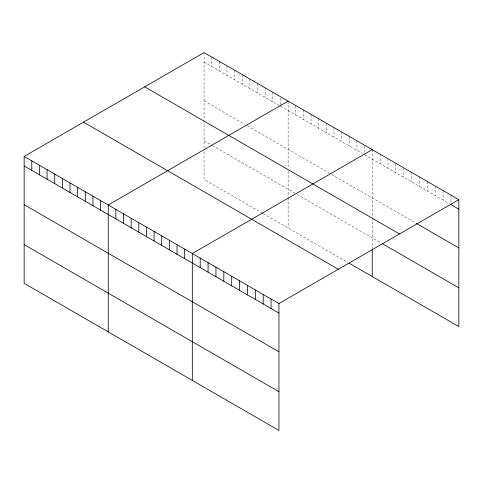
<?xml version="1.0" encoding="UTF-8"?>
<svg xmlns="http://www.w3.org/2000/svg" width="483" height="483" viewBox="0 0 483 483"><rect width="100%" height="100%" fill="white"/><g stroke="black" fill="none" stroke-linecap="round" stroke-linejoin="round"><path stroke-width="0.36" stroke-dasharray="2.42 1.81" d="M204.055 52.569L204.055 119.699M204.055 62.114L279.222 105.505M280.496 106.242L362.667 153.685M364.574 154.789L449.764 203.971M204.055 100.838L244.821 124.373M247.368 125.846L330.813 174.019M331.453 174.387L415.839 223.11M204.055 140.734L211.699 145.148M212.333 145.516L295.783 193.695M297.057 194.426L381.304 243.07M262.655 213.293L204.055 179.459L204.055 149.187M263.295 213.661L348.014 262.577M450.977 195.126L450.977 203.198M443.098 190.58L443.098 200.119M435.225 186.033L435.225 195.573M427.346 181.487L427.346 191.026M419.473 176.941L419.473 186.48M411.594 172.395L411.594 181.934M403.722 167.843L403.722 177.388M395.849 163.296L395.849 172.842M387.97 158.75L387.97 168.295M380.097 154.204L380.097 163.749M372.218 149.658L372.218 216.789M372.218 217.513L372.218 248.383M364.574 145.981L364.574 152.586M356.931 140.831L356.931 150.376M349.287 136.417L349.287 145.963M341.644 132.004L341.644 141.549M334.001 127.59L334.001 137.136M326.357 123.177L326.357 132.722M318.714 118.764L318.714 128.309M311.07 114.35L311.07 123.896M303.427 109.937L303.427 119.482M295.783 105.523L295.783 115.069M288.14 101.11L288.14 168.241M288.14 171.145L288.14 197.022M288.14 197.728L288.14 228.006M280.496 98.17L280.496 104.775M272.847 92.289L272.847 101.828M265.203 87.876L265.203 97.415M257.56 83.462L257.56 93.002M249.916 79.049L249.916 88.588M242.273 74.636L242.273 84.175M234.629 70.222L234.629 79.761M226.986 65.809L226.986 75.348M219.342 61.395L219.342 70.935M211.699 56.982L211.699 66.521M204.055 120.424L204.055 148.48"/><path stroke-width="0.72" d="M24.15 156.438L278.945 303.541L278.945 430.431L24.15 283.328L24.15 156.438L204.055 52.569L458.85 199.672L458.85 326.562L349.287 263.307M288.14 101.11L108.234 204.979L108.234 331.869M372.218 149.658L192.312 253.527L192.312 380.417M278.945 303.541L458.85 199.672M450.977 204.671L458.85 209.217M416.443 223.46L458.85 247.942M144.689 86.843L399.483 233.947M382.518 243.77L458.85 287.838M83.517 122.157L338.311 269.266M24.15 165.977L278.945 313.081M24.15 204.701L278.945 351.805M24.15 244.603L278.945 391.707M372.218 249.089L372.218 276.548M271.072 298.995L271.072 308.534M263.193 294.449L263.193 303.988M255.32 289.897L255.32 299.442M247.441 285.35L247.441 294.896M239.568 280.804L239.568 290.349M231.695 276.258L231.695 285.803M223.816 271.712L223.816 281.257M215.943 267.165L215.943 276.705M208.064 262.619L208.064 272.158M200.191 258.073L200.191 267.612M184.669 249.113L184.669 258.653M177.026 244.7L177.026 254.239M169.382 240.286L169.382 249.826M161.739 235.873L161.739 245.412M154.095 231.46L154.095 240.999M146.452 227.046L146.452 236.585M138.808 222.633L138.808 232.172M131.165 218.219L131.165 227.765M123.521 213.806L123.521 223.351M115.878 209.393L115.878 218.938M100.591 200.566L100.591 210.111M92.947 196.152L92.947 205.698M85.304 191.739L85.304 201.284M77.654 187.326L77.654 196.871M70.011 182.912L70.011 192.457M62.367 178.499L62.367 188.044M54.724 174.085L54.724 183.631M47.08 169.672L47.08 179.217M39.437 165.264L39.437 174.804M31.793 160.851L31.793 170.39"/></g></svg>
